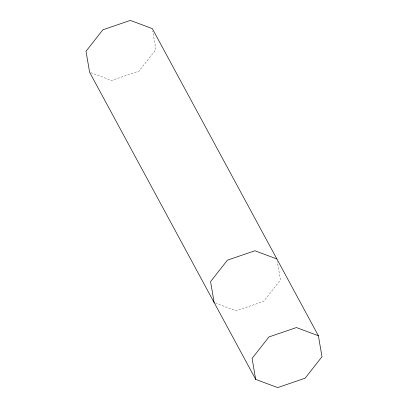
<?xml version="1.0" encoding="UTF-8"?>
<svg xmlns="http://www.w3.org/2000/svg" width="408" height="408" viewBox="0 0 408 408"><rect width="100%" height="100%" fill="white"/><g stroke="black" fill="none" stroke-linecap="round" stroke-linejoin="round"><path stroke-width="0.31" stroke-dasharray="2.04 1.53" d="M90.795 72.69L111.568 80.447L139.031 71.063L155.912 49.587L152.74 31.069M215.353 303.057L236.125 310.814L263.588 301.425L280.469 279.949L277.297 261.431"/><path stroke-width="0.61" d="M276.874 258.963L254.913 250.762L227.45 260.151L210.569 281.627L214.164 302.614M318.393 335.753L296.432 327.553L268.969 336.937L252.088 358.413L255.683 379.399L277.644 387.6L305.108 378.211L321.989 356.735L318.393 335.753L152.317 28.601L130.356 20.4L102.892 29.789L86.011 51.265L89.607 72.247L255.683 379.399"/></g></svg>
